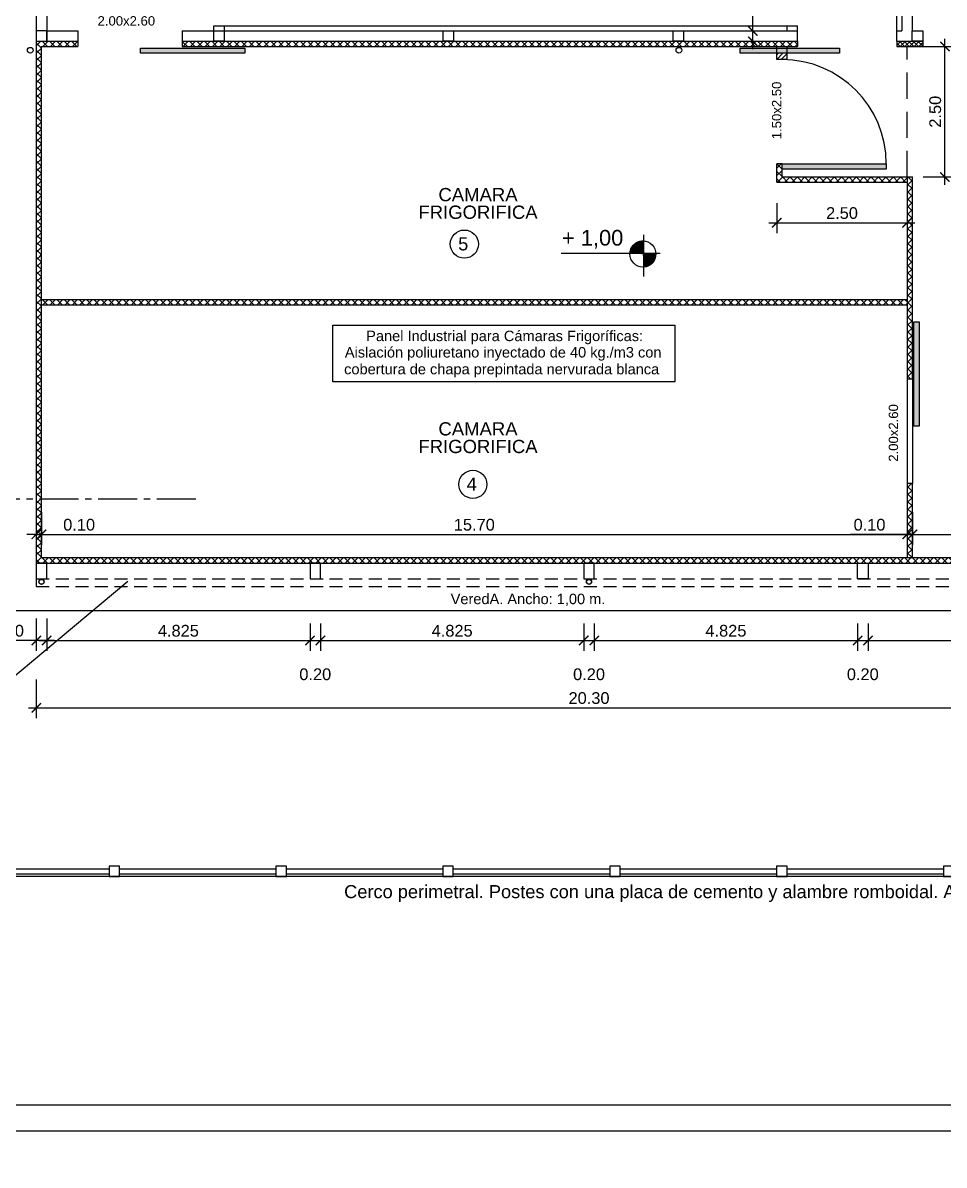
# Model space of a CAD drawing. Extents: x -106 to 115, y -156 to 65.
# Drawn here: x -13.16 to 4.51, y -106.64 to -84.75 of the extents above; entities that cross this region are included whole.
import ezdxf
from ezdxf.enums import TextEntityAlignment as Align

# ---------------------------------------------------------------- set-up
doc = ezdxf.new("R2010")
doc.units = 0
doc.header["$LTSCALE"] = 100
doc.header["$MEASUREMENT"] = 0
doc.linetypes.add('CENTRO2', pattern=[1.125, 0.75, -0.125, 0.125, -0.125])
doc.linetypes.add('HIDDEN', pattern=[0.375, 0.25, -0.125])
doc.layers.get('0').update_dxf_attribs({"color": 9, "linetype": 'CONTINUOUS'})
doc.layers.get('DEFPOINTS').update_dxf_attribs({"color": 9, "linetype": 'CONTINUOUS'})
for name, color, linetype in [('AISLACIÓN', 9, 'CONTINUOUS'), ('APEOS', 9, 'HIDDEN'), ('COTAS', 9, 'CONTINUOUS'), ('DESAGüES', 9, 'CONTINUOUS'), ('MUROS', 9, 'CONTINUOUS'), ('PANELES', 9, 'CONTINUOUS'), ('RECUADRO', 9, 'CONTINUOUS'), ('texto', 9, 'CONTINUOUS'), ('UNTITLED-1', 9, 'CONTINUOUS')]:
    doc.layers.add(name, color=color, linetype=linetype)
doc.styles.get("Standard").update_dxf_attribs({"font": 'arial.ttf'})
doc.styles.add('STYLE1', font='arial.ttf', dxfattribs={"width": 0.9})
doc.dimstyles.new('ACOTA100', dxfattribs={"dimtxt": 0.225, "dimasz": 0.18, "dimexe": 0.2, "dimexo": 0.4, "dimgap": 0.07, "dimtad": 1, "dimzin": 0, "dimdsep": 46, "dimtxsty": 'STYLE1', "dimblk1": 'ARCHTICK', "dimblk2": 'ARCHTICK', "dimsah": 1, "dimcen": 0.05, "dimdle": 0.15, "dimclrd": 7, "dimclre": 7, "dimclrt": 7, "dimadec": 0, "dimazin": 0, "dimtfac": 1, "dimtmove": 2, "dimatfit": 3, "dimldrblk": 'ARCHTICK', "dimfxl": 1, "dimtvp": 1, "dimtolj": 1, "dimtzin": 0, "dimarcsym": 0})
doc.dimstyles.get("Standard").update_dxf_attribs({"dimtxt": 0.23, "dimasz": 0.18, "dimexe": 0.12, "dimexo": 0.2, "dimgap": 0.05, "dimtad": 0, "dimzin": 0, "dimdsep": 46, "dimtxsty": 'Standard', "dimblk": 'ARCHTICK', "dimcen": 0.09, "dimdle": 0.15, "dimadec": 0, "dimazin": 0, "dimtfac": 1, "dimtofl": 0, "dimtmove": 2, "dimatfit": 3, "dimfxl": 1, "dimtolj": 1, "dimtzin": 0, "dimarcsym": 0})
pattern_1 = [(45, (0, -41.31745), (-0.07071068, 0.07071068), []), (135, (0, -41.31745), (-0.07071068, -0.07071068), [])]

# ---------------------------------------------------------------- blocks, each defined once
blk = doc.blocks.new('_ARCHTICK')
at = {"color": 0, "linetype": 'ByBlock', "const_width": 0.15}
blk.add_lwpolyline([(-0.5, -0.5), (0.5, 0.5)], dxfattribs=at)
blk = doc.blocks.new('*D5')
at = {"layer": 'COTAS', "color": 7, "linetype": 'Continuous', "lineweight": -2, "transparency": 16777216}
for p, q in [((-14.319, -85.1), (-14.319, -84.92)), ((-13.898, -85.1), (-14.519, -85.1)), ((-14.319, -85.1), (-14.319, -85.2)), ((-13.898, -85.2), (-14.519, -85.2)), ((-14.319, -85.2), (-14.319, -86.284))]:
    blk.add_line(p, q, dxfattribs=at)
at = {"layer": 'DEFPOINTS', "color": 0, "linetype": 'Continuous', "transparency": 16777216}
for p in [(-12.898, -85.1), (-14.319, -85.2), (-12.898, -85.2)]:
    blk.add_point(p, dxfattribs=at)
at = {"layer": 'COTAS', "color": 7, "linetype": 'Continuous', "lineweight": -2, "transparency": 16777216, "xscale": 0.18, "yscale": 0.18, "zscale": 0.18}
for p, rotation in [((-14.319, -85.1), 270), ((-14.319, -85.2), 90)]:
    blk.add_blockref('_ARCHTICK', p, dxfattribs=dict(at, rotation=rotation))
at = {"layer": 'COTAS', "color": 7, "linetype": 'Continuous', "transparency": 16777216, "insert": (-14.504, -85.922), "char_height": 0.225, "attachment_point": 5, "rotation": 90}
blk.add_mtext('\\A1;0.10', dxfattribs=at)
blk = doc.blocks.new('*D6')
at = {"layer": 'COTAS', "color": 7, "linetype": 'Continuous', "lineweight": -2, "transparency": 16777216}
for p, q in [((-14.319, -85.05), (-14.319, -90.2)), ((-13.898, -85.2), (-14.519, -85.2)), ((-13.898, -90.05), (-14.519, -90.05))]:
    blk.add_line(p, q, dxfattribs=at)
at = {"layer": 'DEFPOINTS', "color": 0, "linetype": 'Continuous', "transparency": 16777216}
for p in [(-12.898, -85.2), (-14.319, -90.05), (-12.898, -90.05)]:
    blk.add_point(p, dxfattribs=at)
at = {"layer": 'COTAS', "color": 7, "linetype": 'Continuous', "lineweight": -2, "transparency": 16777216, "xscale": 0.18, "yscale": 0.18, "zscale": 0.18}
for p, rotation in [((-14.319, -85.2), 90), ((-14.319, -90.05), 270)]:
    blk.add_blockref('_ARCHTICK', p, dxfattribs=dict(at, rotation=rotation))
at = {"layer": 'COTAS', "color": 7, "linetype": 'Continuous', "transparency": 16777216, "insert": (-14.504, -87.625), "char_height": 0.225, "attachment_point": 5, "rotation": 90}
blk.add_mtext('\\A1;5.00', dxfattribs=at)
blk = doc.blocks.new('*D7')
at = {"layer": 'COTAS', "color": 7, "linetype": 'Continuous', "lineweight": -2, "transparency": 16777216}
for p, q in [((-14.319, -90.05), (-14.319, -89.87)), ((-13.898, -90.05), (-14.519, -90.05)), ((-13.898, -90.15), (-14.519, -90.15)), ((-14.319, -90.05), (-14.319, -90.15)), ((-14.319, -90.15), (-14.319, -90.33))]:
    blk.add_line(p, q, dxfattribs=at)
at = {"layer": 'DEFPOINTS', "color": 0, "linetype": 'Continuous', "transparency": 16777216}
for p in [(-14.319, -90.15), (-12.898, -90.05), (-12.898, -90.15)]:
    blk.add_point(p, dxfattribs=at)
at = {"layer": 'COTAS', "color": 7, "linetype": 'Continuous', "lineweight": -2, "transparency": 16777216, "xscale": 0.18, "yscale": 0.18, "zscale": 0.18}
for p, rotation in [((-14.319, -90.05), 270), ((-14.319, -90.15), 90)]:
    blk.add_blockref('_ARCHTICK', p, dxfattribs=dict(at, rotation=rotation))
at = {"layer": 'COTAS', "color": 7, "linetype": 'Continuous', "transparency": 16777216, "insert": (-14.739, -90.1), "char_height": 0.225, "attachment_point": 5, "rotation": 90}
blk.add_mtext('\\A1;0.10', dxfattribs=at)
blk = doc.blocks.new('*D8')
at = {"layer": 'COTAS', "color": 7, "linetype": 'Continuous', "lineweight": -2, "transparency": 16777216}
for p, q in [((-13.898, -90.15), (-14.519, -90.15)), ((-14.319, -90), (-14.319, -95.15)), ((-13.898, -95), (-14.519, -95))]:
    blk.add_line(p, q, dxfattribs=at)
at = {"layer": 'DEFPOINTS', "color": 0, "linetype": 'Continuous', "transparency": 16777216}
for p in [(-12.898, -90.15), (-14.319, -95), (-12.898, -95)]:
    blk.add_point(p, dxfattribs=at)
at = {"layer": 'COTAS', "color": 7, "linetype": 'Continuous', "lineweight": -2, "transparency": 16777216, "xscale": 0.18, "yscale": 0.18, "zscale": 0.18}
for p, rotation in [((-14.319, -90.15), 90), ((-14.319, -95), 270)]:
    blk.add_blockref('_ARCHTICK', p, dxfattribs=dict(at, rotation=rotation))
at = {"layer": 'COTAS', "color": 7, "linetype": 'Continuous', "transparency": 16777216, "insert": (-14.504, -92.575), "char_height": 0.225, "attachment_point": 5, "rotation": 90}
blk.add_mtext('\\A1;5.00', dxfattribs=at)
blk = doc.blocks.new('*D9')
at = {"layer": 'COTAS', "color": 7, "linetype": 'Continuous', "lineweight": -2, "transparency": 16777216}
for p, q in [((-14.319, -95), (-14.319, -93.916)), ((-13.898, -95), (-14.519, -95)), ((-14.319, -95.1), (-14.319, -95)), ((-13.898, -95.1), (-14.519, -95.1)), ((-14.319, -95.1), (-14.319, -95.28))]:
    blk.add_line(p, q, dxfattribs=at)
at = {"layer": 'DEFPOINTS', "color": 0, "linetype": 'Continuous', "transparency": 16777216}
for p in [(-14.319, -95), (-12.898, -95), (-12.898, -95.1)]:
    blk.add_point(p, dxfattribs=at)
at = {"layer": 'COTAS', "color": 7, "linetype": 'Continuous', "lineweight": -2, "transparency": 16777216, "xscale": 0.18, "yscale": 0.18, "zscale": 0.18}
for p, rotation in [((-14.319, -95), 270), ((-14.319, -95.1), 90)]:
    blk.add_blockref('_ARCHTICK', p, dxfattribs=dict(at, rotation=rotation))
at = {"layer": 'COTAS', "color": 7, "linetype": 'Continuous', "transparency": 16777216, "insert": (-14.504, -94.278), "char_height": 0.225, "attachment_point": 5, "rotation": 90}
blk.add_mtext('\\A1;0.10', dxfattribs=at)
blk = doc.blocks.new('*D10')
at = {"layer": 'COTAS', "color": 7, "linetype": 'Continuous', "lineweight": -2, "transparency": 16777216}
for p, q in [((-14.319, -94.95), (-14.319, -95.65)), ((-13.898, -95.1), (-14.519, -95.1)), ((-13.898, -95.5), (-14.519, -95.5))]:
    blk.add_line(p, q, dxfattribs=at)
at = {"layer": 'DEFPOINTS', "color": 0, "linetype": 'Continuous', "transparency": 16777216}
for p in [(-12.898, -95.1), (-14.319, -95.5), (-12.898, -95.5)]:
    blk.add_point(p, dxfattribs=at)
at = {"layer": 'COTAS', "color": 7, "linetype": 'Continuous', "lineweight": -2, "transparency": 16777216, "xscale": 0.18, "yscale": 0.18, "zscale": 0.18}
for p, rotation in [((-14.319, -95.1), 90), ((-14.319, -95.5), 270)]:
    blk.add_blockref('_ARCHTICK', p, dxfattribs=dict(at, rotation=rotation))
at = {"layer": 'COTAS', "color": 7, "linetype": 'Continuous', "transparency": 16777216, "insert": (-14.649, -95.3), "char_height": 0.225, "attachment_point": 5, "rotation": 90}
blk.add_mtext('\\A1;0.40', dxfattribs=at)
blk = doc.blocks.new('*D11')
at = {"layer": 'COTAS', "color": 7, "linetype": 'Continuous', "lineweight": -2, "transparency": 16777216}
for p, q in [((-12.898, -94.127), (-12.898, -94.75)), ((-12.798, -94.127), (-12.798, -94.75)), ((-12.898, -94.55), (-13.078, -94.55)), ((-12.898, -94.55), (-12.798, -94.55)), ((-12.798, -94.55), (-11.715, -94.55))]:
    blk.add_line(p, q, dxfattribs=at)
at = {"layer": 'DEFPOINTS', "color": 0, "linetype": 'Continuous', "transparency": 16777216}
for p in [(-12.898, -93.727), (-12.798, -93.727), (-12.798, -94.55)]:
    blk.add_point(p, dxfattribs=at)
at = {"layer": 'COTAS', "color": 7, "linetype": 'Continuous', "lineweight": -2, "transparency": 16777216, "xscale": 0.18, "yscale": 0.18, "zscale": 0.18}
blk.add_blockref('_ARCHTICK', (-12.898, -94.55), dxfattribs=at)
at = {"layer": 'COTAS', "color": 7, "linetype": 'Continuous', "lineweight": -2, "transparency": 16777216, "xscale": 0.18, "yscale": 0.18, "zscale": 0.18, "rotation": 180}
blk.add_blockref('_ARCHTICK', (-12.798, -94.55), dxfattribs=at)
at = {"layer": 'COTAS', "color": 7, "linetype": 'Continuous', "transparency": 16777216, "insert": (-12.076, -94.366), "char_height": 0.225, "attachment_point": 5}
blk.add_mtext('\\A1;0.10', dxfattribs=at)
blk = doc.blocks.new('*D12')
at = {"layer": 'COTAS', "color": 7, "linetype": 'Continuous', "lineweight": -2, "transparency": 16777216}
for p, q in [((-12.898, -96.16), (-12.898, -96.783)), ((-12.698, -96.16), (-12.698, -96.783)), ((-12.898, -96.583), (-13.802, -96.583)), ((-12.548, -96.583), (-12.898, -96.583))]:
    blk.add_line(p, q, dxfattribs=at)
at = {"layer": 'DEFPOINTS', "color": 0, "linetype": 'Continuous', "transparency": 16777216}
for p in [(-12.898, -95.76), (-12.698, -95.76), (-12.898, -96.583)]:
    blk.add_point(p, dxfattribs=at)
at = {"layer": 'COTAS', "color": 7, "linetype": 'Continuous', "lineweight": -2, "transparency": 16777216, "xscale": 0.18, "yscale": 0.18, "zscale": 0.18, "rotation": 180}
blk.add_blockref('_ARCHTICK', (-12.898, -96.583), dxfattribs=at)
at = {"layer": 'COTAS', "color": 7, "linetype": 'Continuous', "lineweight": -2, "transparency": 16777216, "xscale": 0.18, "yscale": 0.18, "zscale": 0.18}
blk.add_blockref('_ARCHTICK', (-12.698, -96.583), dxfattribs=at)
at = {"layer": 'COTAS', "color": 7, "linetype": 'Continuous', "transparency": 16777216, "insert": (-13.44, -96.398), "char_height": 0.225, "attachment_point": 5}
blk.add_mtext('\\A1;0.20', dxfattribs=at)
blk = doc.blocks.new('*D13')
at = {"layer": 'COTAS', "color": 7, "linetype": 'Continuous', "lineweight": -2, "transparency": 16777216}
for p, q in [((-12.798, -94.127), (-12.798, -94.75)), ((3.803, -94.127), (3.803, -94.75)), ((-12.948, -94.55), (3.953, -94.55))]:
    blk.add_line(p, q, dxfattribs=at)
at = {"layer": 'DEFPOINTS', "color": 0, "linetype": 'Continuous', "transparency": 16777216}
for p in [(-12.798, -93.727), (3.803, -93.727), (3.803, -94.55)]:
    blk.add_point(p, dxfattribs=at)
at = {"layer": 'COTAS', "color": 7, "linetype": 'Continuous', "lineweight": -2, "transparency": 16777216, "xscale": 0.18, "yscale": 0.18, "zscale": 0.18, "rotation": 180}
blk.add_blockref('_ARCHTICK', (-12.798, -94.55), dxfattribs=at)
at = {"layer": 'COTAS', "color": 7, "linetype": 'Continuous', "lineweight": -2, "transparency": 16777216, "xscale": 0.18, "yscale": 0.18, "zscale": 0.18}
blk.add_blockref('_ARCHTICK', (3.803, -94.55), dxfattribs=at)
at = {"layer": 'COTAS', "color": 7, "linetype": 'Continuous', "transparency": 16777216, "insert": (-4.498, -94.366), "char_height": 0.225, "attachment_point": 5}
blk.add_mtext('\\A1;15.70', dxfattribs=at)
blk = doc.blocks.new('*D14')
at = {"layer": 'COTAS', "color": 7, "linetype": 'Continuous', "lineweight": -2, "transparency": 16777216}
for p, q in [((3.803, -94.127), (3.803, -94.75)), ((3.903, -94.127), (3.903, -94.75)), ((3.803, -94.55), (2.719, -94.55)), ((3.903, -94.55), (3.803, -94.55)), ((3.903, -94.55), (4.083, -94.55))]:
    blk.add_line(p, q, dxfattribs=at)
at = {"layer": 'DEFPOINTS', "color": 0, "linetype": 'Continuous', "transparency": 16777216}
for p in [(3.803, -93.727), (3.903, -93.727), (3.803, -94.55)]:
    blk.add_point(p, dxfattribs=at)
at = {"layer": 'COTAS', "color": 7, "linetype": 'Continuous', "lineweight": -2, "transparency": 16777216, "xscale": 0.18, "yscale": 0.18, "zscale": 0.18}
blk.add_blockref('_ARCHTICK', (3.803, -94.55), dxfattribs=at)
at = {"layer": 'COTAS', "color": 7, "linetype": 'Continuous', "lineweight": -2, "transparency": 16777216, "xscale": 0.18, "yscale": 0.18, "zscale": 0.18, "rotation": 180}
blk.add_blockref('_ARCHTICK', (3.903, -94.55), dxfattribs=at)
at = {"layer": 'COTAS', "color": 7, "linetype": 'Continuous', "transparency": 16777216, "insert": (3.081, -94.366), "char_height": 0.225, "attachment_point": 5}
blk.add_mtext('\\A1;0.10', dxfattribs=at)
blk = doc.blocks.new('*D15')
at = {"layer": 'COTAS', "color": 7, "linetype": 'Continuous', "lineweight": -2, "transparency": 16777216}
for p, q in [((3.903, -94.127), (3.903, -94.75)), ((8.203, -94.127), (8.203, -94.75)), ((3.753, -94.55), (8.353, -94.55))]:
    blk.add_line(p, q, dxfattribs=at)
at = {"layer": 'DEFPOINTS', "color": 0, "linetype": 'Continuous', "transparency": 16777216}
for p in [(3.903, -93.727), (8.203, -93.727), (8.203, -94.55)]:
    blk.add_point(p, dxfattribs=at)
at = {"layer": 'COTAS', "color": 7, "linetype": 'Continuous', "lineweight": -2, "transparency": 16777216, "xscale": 0.18, "yscale": 0.18, "zscale": 0.18, "rotation": 180}
blk.add_blockref('_ARCHTICK', (3.903, -94.55), dxfattribs=at)
at = {"layer": 'COTAS', "color": 7, "linetype": 'Continuous', "lineweight": -2, "transparency": 16777216, "xscale": 0.18, "yscale": 0.18, "zscale": 0.18}
blk.add_blockref('_ARCHTICK', (8.203, -94.55), dxfattribs=at)
at = {"layer": 'COTAS', "color": 7, "linetype": 'Continuous', "transparency": 16777216, "insert": (6.053, -94.365), "char_height": 0.225, "attachment_point": 5}
blk.add_mtext('\\A1;4.30', dxfattribs=at)
blk = doc.blocks.new('*D17')
at = {"layer": 'COTAS', "color": 7, "linetype": 'Continuous', "lineweight": -2, "transparency": 16777216}
for p, q in [((-12.698, -96.26), (-12.698, -96.783)), ((-7.648, -96.26), (-7.648, -96.783)), ((-12.848, -96.583), (-7.498, -96.583))]:
    blk.add_line(p, q, dxfattribs=at)
at = {"layer": 'DEFPOINTS', "color": 0, "linetype": 'Continuous', "transparency": 16777216}
for p in [(-12.698, -95.86), (-7.648, -95.86), (-7.648, -96.583)]:
    blk.add_point(p, dxfattribs=at)
at = {"layer": 'COTAS', "color": 7, "linetype": 'Continuous', "lineweight": -2, "transparency": 16777216, "xscale": 0.18, "yscale": 0.18, "zscale": 0.18, "rotation": 180}
blk.add_blockref('_ARCHTICK', (-12.698, -96.583), dxfattribs=at)
at = {"layer": 'COTAS', "color": 7, "linetype": 'Continuous', "lineweight": -2, "transparency": 16777216, "xscale": 0.18, "yscale": 0.18, "zscale": 0.18}
blk.add_blockref('_ARCHTICK', (-7.648, -96.583), dxfattribs=at)
at = {"layer": 'COTAS', "color": 7, "linetype": 'Continuous', "transparency": 16777216, "insert": (-10.173, -96.398), "char_height": 0.225, "attachment_point": 5}
blk.add_mtext('\\A1;4.825', dxfattribs=at)
blk = doc.blocks.new('*D18')
at = {"layer": 'COTAS', "color": 7, "linetype": 'Continuous', "lineweight": -2, "transparency": 16777216}
for p, q in [((-7.648, -96.26), (-7.648, -96.783)), ((-7.448, -96.26), (-7.448, -96.783)), ((-7.798, -96.583), (-7.298, -96.583))]:
    blk.add_line(p, q, dxfattribs=at)
at = {"layer": 'DEFPOINTS', "color": 0, "linetype": 'Continuous', "transparency": 16777216}
for p in [(-7.648, -95.86), (-7.448, -95.86), (-7.448, -96.583)]:
    blk.add_point(p, dxfattribs=at)
at = {"layer": 'COTAS', "color": 7, "linetype": 'Continuous', "lineweight": -2, "transparency": 16777216, "xscale": 0.18, "yscale": 0.18, "zscale": 0.18, "rotation": 180}
blk.add_blockref('_ARCHTICK', (-7.648, -96.583), dxfattribs=at)
at = {"layer": 'COTAS', "color": 7, "linetype": 'Continuous', "lineweight": -2, "transparency": 16777216, "xscale": 0.18, "yscale": 0.18, "zscale": 0.18}
blk.add_blockref('_ARCHTICK', (-7.448, -96.583), dxfattribs=at)
at = {"layer": 'COTAS', "color": 7, "linetype": 'Continuous', "transparency": 16777216, "insert": (-7.548, -97.232), "char_height": 0.225, "attachment_point": 5}
blk.add_mtext('\\A1;0.20', dxfattribs=at)
blk = doc.blocks.new('*D20')
at = {"layer": 'COTAS', "color": 7, "linetype": 'Continuous', "lineweight": -2, "transparency": 16777216}
for p, q in [((-2.398, -96.26), (-2.398, -96.783)), ((-2.198, -96.26), (-2.198, -96.783)), ((-2.548, -96.583), (-2.048, -96.583))]:
    blk.add_line(p, q, dxfattribs=at)
at = {"layer": 'DEFPOINTS', "color": 0, "linetype": 'Continuous', "transparency": 16777216}
for p in [(-2.398, -95.86), (-2.198, -95.86), (-2.198, -96.583)]:
    blk.add_point(p, dxfattribs=at)
at = {"layer": 'COTAS', "color": 7, "linetype": 'Continuous', "lineweight": -2, "transparency": 16777216, "xscale": 0.18, "yscale": 0.18, "zscale": 0.18, "rotation": 180}
blk.add_blockref('_ARCHTICK', (-2.398, -96.583), dxfattribs=at)
at = {"layer": 'COTAS', "color": 7, "linetype": 'Continuous', "lineweight": -2, "transparency": 16777216, "xscale": 0.18, "yscale": 0.18, "zscale": 0.18}
blk.add_blockref('_ARCHTICK', (-2.198, -96.583), dxfattribs=at)
at = {"layer": 'COTAS', "color": 7, "linetype": 'Continuous', "transparency": 16777216, "insert": (-2.298, -97.232), "char_height": 0.225, "attachment_point": 5}
blk.add_mtext('\\A1;0.20', dxfattribs=at)
blk = doc.blocks.new('*D19')
at = {"layer": 'COTAS', "color": 7, "linetype": 'Continuous', "lineweight": -2, "transparency": 16777216}
for p, q in [((-7.448, -96.26), (-7.448, -96.783)), ((-2.398, -96.26), (-2.398, -96.783)), ((-7.598, -96.583), (-2.248, -96.583))]:
    blk.add_line(p, q, dxfattribs=at)
at = {"layer": 'DEFPOINTS', "color": 0, "linetype": 'Continuous', "transparency": 16777216}
for p in [(-7.448, -95.86), (-2.398, -95.86), (-2.398, -96.583)]:
    blk.add_point(p, dxfattribs=at)
at = {"layer": 'COTAS', "color": 7, "linetype": 'Continuous', "lineweight": -2, "transparency": 16777216, "xscale": 0.18, "yscale": 0.18, "zscale": 0.18, "rotation": 180}
blk.add_blockref('_ARCHTICK', (-7.448, -96.583), dxfattribs=at)
at = {"layer": 'COTAS', "color": 7, "linetype": 'Continuous', "lineweight": -2, "transparency": 16777216, "xscale": 0.18, "yscale": 0.18, "zscale": 0.18}
blk.add_blockref('_ARCHTICK', (-2.398, -96.583), dxfattribs=at)
at = {"layer": 'COTAS', "color": 7, "linetype": 'Continuous', "transparency": 16777216, "insert": (-4.923, -96.398), "char_height": 0.225, "attachment_point": 5}
blk.add_mtext('\\A1;4.825', dxfattribs=at)
blk = doc.blocks.new('*D22')
at = {"layer": 'COTAS', "color": 7, "linetype": 'Continuous', "lineweight": -2, "transparency": 16777216}
for p, q in [((2.852, -96.26), (2.852, -96.783)), ((3.052, -96.26), (3.052, -96.783)), ((2.702, -96.583), (3.202, -96.583))]:
    blk.add_line(p, q, dxfattribs=at)
at = {"layer": 'DEFPOINTS', "color": 0, "linetype": 'Continuous', "transparency": 16777216}
for p in [(2.852, -95.86), (3.052, -95.86), (3.052, -96.583)]:
    blk.add_point(p, dxfattribs=at)
at = {"layer": 'COTAS', "color": 7, "linetype": 'Continuous', "lineweight": -2, "transparency": 16777216, "xscale": 0.18, "yscale": 0.18, "zscale": 0.18, "rotation": 180}
blk.add_blockref('_ARCHTICK', (2.852, -96.583), dxfattribs=at)
at = {"layer": 'COTAS', "color": 7, "linetype": 'Continuous', "lineweight": -2, "transparency": 16777216, "xscale": 0.18, "yscale": 0.18, "zscale": 0.18}
blk.add_blockref('_ARCHTICK', (3.052, -96.583), dxfattribs=at)
at = {"layer": 'COTAS', "color": 7, "linetype": 'Continuous', "transparency": 16777216, "insert": (2.952, -97.232), "char_height": 0.225, "attachment_point": 5}
blk.add_mtext('\\A1;0.20', dxfattribs=at)
blk = doc.blocks.new('*D21')
at = {"layer": 'COTAS', "color": 7, "linetype": 'Continuous', "lineweight": -2, "transparency": 16777216}
for p, q in [((-2.198, -96.26), (-2.198, -96.783)), ((2.852, -96.26), (2.852, -96.783)), ((-2.348, -96.583), (3.002, -96.583))]:
    blk.add_line(p, q, dxfattribs=at)
at = {"layer": 'DEFPOINTS', "color": 0, "linetype": 'Continuous', "transparency": 16777216}
for p in [(-2.198, -95.86), (2.852, -95.86), (2.852, -96.583)]:
    blk.add_point(p, dxfattribs=at)
at = {"layer": 'COTAS', "color": 7, "linetype": 'Continuous', "lineweight": -2, "transparency": 16777216, "xscale": 0.18, "yscale": 0.18, "zscale": 0.18, "rotation": 180}
blk.add_blockref('_ARCHTICK', (-2.198, -96.583), dxfattribs=at)
at = {"layer": 'COTAS', "color": 7, "linetype": 'Continuous', "lineweight": -2, "transparency": 16777216, "xscale": 0.18, "yscale": 0.18, "zscale": 0.18}
blk.add_blockref('_ARCHTICK', (2.852, -96.583), dxfattribs=at)
at = {"layer": 'COTAS', "color": 7, "linetype": 'Continuous', "transparency": 16777216, "insert": (0.327, -96.398), "char_height": 0.225, "attachment_point": 5}
blk.add_mtext('\\A1;4.825', dxfattribs=at)
blk = doc.blocks.new('*D23')
at = {"layer": 'COTAS', "color": 7, "linetype": 'Continuous', "lineweight": -2, "transparency": 16777216}
for p, q in [((3.052, -96.26), (3.052, -96.783)), ((8.102, -96.26), (8.102, -96.783)), ((2.902, -96.583), (8.252, -96.583))]:
    blk.add_line(p, q, dxfattribs=at)
at = {"layer": 'DEFPOINTS', "color": 0, "linetype": 'Continuous', "transparency": 16777216}
for p in [(3.052, -95.86), (8.102, -95.86), (8.102, -96.583)]:
    blk.add_point(p, dxfattribs=at)
at = {"layer": 'COTAS', "color": 7, "linetype": 'Continuous', "lineweight": -2, "transparency": 16777216, "xscale": 0.18, "yscale": 0.18, "zscale": 0.18, "rotation": 180}
blk.add_blockref('_ARCHTICK', (3.052, -96.583), dxfattribs=at)
at = {"layer": 'COTAS', "color": 7, "linetype": 'Continuous', "lineweight": -2, "transparency": 16777216, "xscale": 0.18, "yscale": 0.18, "zscale": 0.18}
blk.add_blockref('_ARCHTICK', (8.102, -96.583), dxfattribs=at)
at = {"layer": 'COTAS', "color": 7, "linetype": 'Continuous', "transparency": 16777216, "insert": (5.577, -96.398), "char_height": 0.225, "attachment_point": 5}
blk.add_mtext('\\A1;4.825', dxfattribs=at)
blk = doc.blocks.new('*D24')
at = {"layer": 'COTAS', "color": 7, "linetype": 'Continuous', "lineweight": -2, "transparency": 16777216}
for p, q in [((4.527, -87.85), (4.527, -85.05)), ((4.111, -85.2), (4.727, -85.2)), ((4.111, -87.7), (4.727, -87.7))]:
    blk.add_line(p, q, dxfattribs=at)
at = {"layer": 'DEFPOINTS', "color": 0, "linetype": 'Continuous', "transparency": 16777216}
for p in [(3.711, -85.2), (4.527, -85.2), (3.711, -87.7)]:
    blk.add_point(p, dxfattribs=at)
at = {"layer": 'COTAS', "color": 7, "linetype": 'Continuous', "lineweight": -2, "transparency": 16777216, "xscale": 0.18, "yscale": 0.18, "zscale": 0.18}
for p, rotation in [((4.527, -85.2), 90), ((4.527, -87.7), 270)]:
    blk.add_blockref('_ARCHTICK', p, dxfattribs=dict(at, rotation=rotation))
at = {"layer": 'COTAS', "color": 7, "linetype": 'Continuous', "transparency": 16777216, "insert": (4.342, -86.45), "char_height": 0.225, "attachment_point": 5, "rotation": 90}
blk.add_mtext('\\A1;2.50', dxfattribs=at)
blk = doc.blocks.new('*D25')
at = {"layer": 'COTAS', "color": 7, "linetype": 'Continuous', "lineweight": -2, "transparency": 16777216}
for p, q in [((1.303, -88.2), (1.303, -88.778)), ((3.803, -88.2), (3.803, -88.778)), ((1.153, -88.578), (3.953, -88.578))]:
    blk.add_line(p, q, dxfattribs=at)
at = {"layer": 'DEFPOINTS', "color": 0, "linetype": 'Continuous', "transparency": 16777216}
for p in [(1.303, -87.8), (3.803, -87.8), (3.803, -88.578)]:
    blk.add_point(p, dxfattribs=at)
at = {"layer": 'COTAS', "color": 7, "linetype": 'Continuous', "lineweight": -2, "transparency": 16777216, "xscale": 0.18, "yscale": 0.18, "zscale": 0.18, "rotation": 180}
blk.add_blockref('_ARCHTICK', (1.303, -88.578), dxfattribs=at)
at = {"layer": 'COTAS', "color": 7, "linetype": 'Continuous', "lineweight": -2, "transparency": 16777216, "xscale": 0.18, "yscale": 0.18, "zscale": 0.18}
blk.add_blockref('_ARCHTICK', (3.803, -88.578), dxfattribs=at)
at = {"layer": 'COTAS', "color": 7, "linetype": 'Continuous', "transparency": 16777216, "insert": (2.553, -88.393), "char_height": 0.225, "attachment_point": 5}
blk.add_mtext('\\A1;2.50', dxfattribs=at)
blk = doc.blocks.new('*D28')
at = {"layer": 'COTAS', "color": 7, "linetype": 'Continuous', "lineweight": -2, "transparency": 16777216}
for p, q in [((-12.898, -97.331), (-12.898, -98.073)), ((8.303, -97.331), (8.303, -98.073)), ((-13.048, -97.873), (8.453, -97.873))]:
    blk.add_line(p, q, dxfattribs=at)
at = {"layer": 'DEFPOINTS', "color": 0, "linetype": 'Continuous', "transparency": 16777216}
for p in [(-12.898, -96.931), (8.303, -96.931), (8.303, -97.873)]:
    blk.add_point(p, dxfattribs=at)
at = {"layer": 'COTAS', "color": 7, "linetype": 'Continuous', "lineweight": -2, "transparency": 16777216, "xscale": 0.18, "yscale": 0.18, "zscale": 0.18, "rotation": 180}
blk.add_blockref('_ARCHTICK', (-12.898, -97.873), dxfattribs=at)
at = {"layer": 'COTAS', "color": 7, "linetype": 'Continuous', "lineweight": -2, "transparency": 16777216, "xscale": 0.18, "yscale": 0.18, "zscale": 0.18}
blk.add_blockref('_ARCHTICK', (8.303, -97.873), dxfattribs=at)
at = {"layer": 'COTAS', "color": 7, "linetype": 'Continuous', "transparency": 16777216, "insert": (-2.298, -97.688), "char_height": 0.225, "attachment_point": 5}
blk.add_mtext('\\A1;20.30', dxfattribs=at)
blk = doc.blocks.new('*D139')
at = {"layer": 'COTAS', "color": 0, "linetype": 'Continuous', "lineweight": -2, "transparency": 16777216}
for p, q in [((0.46, -80.1), (0.963, -80.1)), ((0.843, -79.95), (0.843, -82.147)), ((0.843, -85.05), (0.843, -82.853)), ((0.46, -84.9), (0.963, -84.9))]:
    blk.add_line(p, q, dxfattribs=at)
at = {"layer": 'DEFPOINTS', "color": 0, "linetype": 'Continuous', "transparency": 16777216}
for p in [(0.26, -80.1), (0.843, -80.1), (0.26, -84.9)]:
    blk.add_point(p, dxfattribs=at)
at = {"layer": 'COTAS', "color": 0, "linetype": 'Continuous', "lineweight": -2, "transparency": 16777216, "xscale": 0.18, "yscale": 0.18, "zscale": 0.18}
for p, rotation in [((0.843, -80.1), 90), ((0.843, -84.9), 270)]:
    blk.add_blockref('_ARCHTICK', p, dxfattribs=dict(at, rotation=rotation))
at = {"layer": 'COTAS', "color": 0, "linetype": 'Continuous', "transparency": 16777216, "insert": (0.843, -82.5), "char_height": 0.23, "attachment_point": 5, "rotation": 90}
blk.add_mtext('\\A1;4.80', dxfattribs=at)

msp = doc.modelspace()

# ---------------------------------------------------------------- hatches: boundary and pattern name
at = {"linetype": 'Continuous'}
h = msp.add_hatch(dxfattribs=at)
h.set_pattern_fill('ANSI31', color=256, scale=0.01, style=0)
h.set_pattern_definition([(45, (-8.7884109, -58.850383), (-0.000883883476, 0.000883883476), [])])
h.paths.add_polyline_path([(-1.255, -89.166), (-1.255, -88.926, 0.414214), (-1.515, -89.166)])
h.paths.add_polyline_path([(-1.255, -89.426, 0.402543), (-1.015, -89.176, 0.010003), (-1.016, -89.166), (-1.255, -89.166)])
at = {"layer": 'AISLACIÓN', "linetype": 'Continuous'}
h = msp.add_hatch(dxfattribs=at)
h.set_pattern_fill('ANSI37', color=256, scale=0.8, style=0)
h.set_pattern_definition(pattern_1)
h.paths.add_polyline_path([(-12.798, -85.2), (-12.098, -85.2), (-12.098, -85.1), (-12.698, -85.1), (-12.898, -85.1), (-12.898, -85.35), (-12.898, -89.221), (-12.798, -89.221)])
h = msp.add_hatch(dxfattribs=at)
h.set_pattern_fill('ANSI37', color=256, scale=0.8, style=0)
h.set_pattern_definition(pattern_1)
h.paths.add_polyline_path([(8.303, -85.1), (6.103, -85.1), (6.103, -85.2), (8.203, -85.2), (8.203, -95), (-12.798, -95), (-12.898, -95), (-12.898, -95.1), (8.303, -95.1)])
h = msp.add_hatch(dxfattribs=at)
h.set_pattern_fill('ANSI37', color=256, scale=0.8, style=0)
h.set_pattern_definition(pattern_1)
h.paths.add_polyline_path([(-4.46, -85.1), (-10.098, -85.1), (-10.098, -85.2), (-4.46, -85.2)])
h.paths.add_polyline_path([(0.974, -85.1), (-4.46, -85.1), (-4.46, -85.2), (1.068, -85.2, -0.001047)])
h.paths.add_polyline_path([(1.701, -85.1), (0.974, -85.1, 0.001047), (1.068, -85.2), (1.701, -85.2)])
h = msp.add_hatch(dxfattribs=at)
h.set_pattern_fill('ANSI37', color=256, scale=0.5, style=0)
h.set_pattern_definition([(45, (0, -41.31745), (-0.04419417, 0.04419417), []), (135, (0, -41.31745), (-0.04419417, -0.04419417), [])])
h.paths.add_polyline_path([(4.103, -85.2), (4.103, -85.1), (3.603, -85.1), (3.603, -85.2)])
h = msp.add_hatch(dxfattribs=at)
h.set_pattern_fill('ANSI31', color=256, scale=0.5, style=0)
h.set_pattern_definition([(45, (0, -41.31745), (-0.04419417, 0.04419417), [])])
h.paths.add_polyline_path([(1.503, -85.33), (1.303, -85.33), (1.303, -85.45), (1.503, -85.45)])
h = msp.add_hatch(dxfattribs=at)
h.set_pattern_fill('ANSI37', color=256, scale=0.8, style=0)
h.set_pattern_definition(pattern_1)
h.paths.add_polyline_path([(3.803, -87.8), (3.803, -87.7), (1.403, -87.7), (1.403, -87.45), (1.303, -87.45), (1.303, -87.8)])
h.paths.add_polyline_path([(3.903, -87.7), (3.803, -87.7), (3.803, -91.575), (3.903, -91.575)])
h.paths.add_polyline_path([(3.903, -93.575), (3.803, -93.575), (3.803, -95), (3.903, -95)])
h = msp.add_hatch(dxfattribs=at)
h.set_pattern_fill('ANSI37', color=256, scale=0.8, style=0)
h.set_pattern_definition(pattern_1)
h.paths.add_polyline_path([(-12.798, -89.221), (-12.898, -89.221), (-12.898, -93.341), (-12.798, -93.341)])
h = msp.add_hatch(dxfattribs=at)
h.set_pattern_fill('ANSI37', color=256, scale=0.8, style=0)
h.set_pattern_definition(pattern_1)
h.paths.add_polyline_path([(3.803, -90.05), (-12.798, -90.05), (-12.798, -90.15), (3.803, -90.15)])
h = msp.add_hatch(dxfattribs=at)
h.set_pattern_fill('ANSI37', color=256, scale=0.8, style=0)
h.set_pattern_definition(pattern_1)
h.paths.add_polyline_path([(-12.798, -93.341), (-12.898, -93.341), (-12.898, -95), (-12.798, -95)])
at = {"layer": 'PANELES', "linetype": 'Continuous'}
for points in [[(-8.898, -85.23), (-10.898, -85.23), (-10.898, -85.33), (-8.898, -85.33)], [(2.503, -85.33), (2.503, -85.23), (0.603, -85.23), (0.603, -85.33)], [(3.401, -87.55, 0.012506), (3.403, -87.45), (1.403, -87.45), (1.403, -87.55)], [(4.033, -90.475), (3.933, -90.475), (3.933, -92.475), (4.033, -92.475)]]:
    msp.add_hatch(color=256, dxfattribs=at).paths.add_polyline_path(points)

# ---------------------------------------------------------------- linework, layer by layer
at = {"linetype": 'Continuous'}
for p, q in [((-12.898, -60.3), (-12.898, -85.1)), ((-12.698, -60.3), (-12.698, -85.1)), ((3.603, -85.1), (3.603, -83.158)), ((3.703, -83.158), (3.703, -84.9)), ((3.903, -84.9), (3.903, -83.158)), ((-12.698, -84.9), (-12.098, -84.9)), ((-10.098, -84.9), (1.701, -84.9)), ((-9.495, -84.9), (-9.495, -84.8)), ((-9.495, -84.8), (-9.295, -84.8)), ((-9.295, -84.8), (-9.295, -84.9)), ((-9.295, -84.8), (1.501, -84.8)), ((1.501, -84.9), (1.501, -84.8)), ((1.701, -85.1), (1.701, -84.8)), ((3.603, -84.9), (3.703, -84.9)), ((3.903, -84.9), (4.103, -84.9)), ((-12.698, -85.1), (-12.098, -85.1)), ((-10.098, -85.1), (1.701, -85.1)), ((3.603, -85.1), (4.103, -85.1))]:
    msp.add_line(p, q, dxfattribs=at)
for points in [[(-12.898, -85.1), (-12.698, -85.1), (-12.698, -84.9), (-12.898, -84.9)], [(-9.295, -85.1), (-9.495, -85.1), (-9.495, -84.9), (-9.295, -84.9)], [(-4.894, -85.1), (-5.094, -85.1), (-5.094, -84.9), (-4.894, -84.9)], [(-0.484, -85.1), (-0.684, -85.1), (-0.684, -84.9), (-0.484, -84.9)], [(4.103, -85.1), (3.899, -85.1), (3.899, -84.9), (4.103, -84.9)], [(-7.209, -90.537), (-0.654, -90.537), (-0.654, -91.628), (-7.209, -91.628)]]:
    msp.add_lwpolyline(points, close=True, dxfattribs=at)
at = {"linetype": 'CENTRO2', "ltscale": 0.01, "flags": 128}
msp.add_lwpolyline([(-9.837, -93.878), (-18.271, -93.878)], dxfattribs=at)
at = {"linetype": 'Continuous', "flags": 128}
msp.add_lwpolyline([(-11.14, -95.456), (-13.745, -97.623), (-14.449, -97.623)], dxfattribs=at)
at = {"linetype": 'Continuous'}
for centre, radius in [((-12.798, -95.459), 0.05), ((-12.798, -95.459), 0.0468), ((-2.298, -95.459), 0.05), ((-2.298, -95.459), 0.0468)]:
    msp.add_circle(centre, radius, dxfattribs=at)
at = {"layer": 'APEOS', "linetype": 'HIDDEN', "ltscale": 0.02}
msp.add_line((3.803, -87.7), (3.803, -85.2), dxfattribs=at)
at = {"layer": 'APEOS', "linetype": 'HIDDEN', "ltscale": 0.01}
for p, q in [((-12.898, -95.4), (-12.898, -95.55)), ((-12.898, -95.4), (15.302, -95.4)), ((-12.898, -95.55), (15.302, -95.55))]:
    msp.add_line(p, q, dxfattribs=at)
at = {"layer": 'COTAS', "linetype": 'Continuous'}
for p, q in [((0.46, -84.9), (0.963, -84.9)), ((0.843, -85.25), (0.843, -84.75)), ((1.501, -84.8), (1.701, -84.8)), ((0.46, -85.1), (0.963, -85.1))]:
    msp.add_line(p, q, dxfattribs=at)
at = {"layer": 'DESAGüES', "linetype": 'Continuous'}
for centre in [(-13.013, -85.271), (-0.574, -85.271)]:
    msp.add_circle(centre, 0.055, dxfattribs=at)
at = {"layer": 'MUROS', "linetype": 'Continuous'}
for p, q in [((31.917, -101.108), (-24.301, -101.108)), ((-14.501, -100.958), (-11.501, -100.958)), ((-14.501, -101.058), (-11.501, -101.058)), ((-11.301, -100.958), (-8.301, -100.958)), ((-11.301, -101.058), (-8.301, -101.058)), ((-8.101, -100.958), (-5.101, -100.958)), ((-8.101, -101.058), (-5.101, -101.058)), ((-4.901, -100.958), (-1.901, -100.958)), ((-4.901, -101.058), (-1.901, -101.058)), ((-1.701, -100.958), (1.299, -100.958)), ((-1.701, -101.058), (1.299, -101.058)), ((1.499, -100.958), (4.499, -100.958)), ((1.499, -101.058), (4.499, -101.058))]:
    msp.add_line(p, q, dxfattribs=at)
for points in [[(-12.898, -95.4), (-12.698, -95.4), (-12.698, -95.1), (-12.898, -95.1)], [(-7.648, -95.4), (-7.448, -95.4), (-7.448, -95.1), (-7.648, -95.1)], [(-2.398, -95.4), (-2.198, -95.4), (-2.198, -95.1), (-2.398, -95.1)], [(3.053, -95.4), (2.853, -95.4), (2.853, -95.1), (3.053, -95.1)], [(-11.501, -101.108), (-11.301, -101.108), (-11.301, -100.908), (-11.501, -100.908)], [(-8.301, -101.108), (-8.101, -101.108), (-8.101, -100.908), (-8.301, -100.908)], [(-5.101, -101.108), (-4.901, -101.108), (-4.901, -100.908), (-5.101, -100.908)], [(-1.901, -101.108), (-1.701, -101.108), (-1.701, -100.908), (-1.901, -100.908)], [(1.299, -101.108), (1.499, -101.108), (1.499, -100.908), (1.299, -100.908)], [(4.499, -101.108), (4.699, -101.108), (4.699, -100.908), (4.499, -100.908)]]:
    msp.add_lwpolyline(points, close=True, dxfattribs=at)
at = {"layer": 'PANELES', "linetype": 'Continuous'}
for p, q in [((-12.098, -84.9), (-12.098, -85.1)), ((-10.098, -84.9), (-10.098, -85.1)), ((-12.898, -85.1), (-12.898, -95.1)), ((-12.098, -85.1), (-12.098, -85.2)), ((-10.098, -85.1), (-10.098, -85.2)), ((1.701, -85.1), (1.701, -85.2)), ((3.603, -85.1), (3.603, -85.2)), ((4.103, -85.1), (4.103, -85.2)), ((-12.798, -85.2), (-12.098, -85.2)), ((-12.798, -95), (-12.798, -85.2)), ((-10.098, -85.2), (1.701, -85.2)), ((1.303, -85.45), (1.303, -85.2)), ((1.403, -85.2), (1.701, -85.2)), ((1.503, -85.45), (1.503, -85.2)), ((3.603, -85.2), (4.103, -85.2)), ((1.503, -85.45), (1.303, -85.45)), ((1.303, -87.8), (1.303, -87.45)), ((1.403, -87.45), (1.303, -87.45)), ((1.403, -87.7), (1.403, -87.45)), ((1.403, -87.7), (3.903, -87.7)), ((3.803, -87.7), (3.803, -91.575)), ((3.903, -91.575), (3.903, -87.7)), ((1.303, -87.8), (3.803, -87.8)), ((-12.798, -90.05), (3.803, -90.05)), ((-12.798, -90.15), (3.803, -90.15)), ((3.903, -91.575), (3.803, -91.575)), ((3.803, -91.575), (3.803, -93.575)), ((3.903, -91.575), (3.903, -93.575)), ((3.903, -93.575), (3.803, -93.575)), ((3.803, -93.575), (3.803, -95)), ((3.903, -95), (3.903, -93.575)), ((8.203, -95), (-12.798, -95)), ((-12.898, -95.1), (8.303, -95.1))]:
    msp.add_line(p, q, dxfattribs=at)
for points in [[(-10.898, -85.23), (-8.898, -85.23), (-8.898, -85.33), (-10.898, -85.33)], [(0.603, -85.23), (2.503, -85.23), (2.503, -85.33), (0.603, -85.33)], [(3.933, -92.475), (3.933, -90.475), (4.033, -90.475), (4.033, -92.475)]]:
    msp.add_lwpolyline(points, close=True, dxfattribs=at)
at = {"layer": 'PANELES', "linetype": 'Continuous', "flags": 128}
msp.add_lwpolyline([(1.403, -87.45), (3.403, -87.45), (3.403, -87.55), (1.403, -87.55), (1.403, -87.45)], dxfattribs=at)
at = {"layer": 'PANELES', "linetype": 'Continuous'}
msp.add_arc((1.403, -87.45), 2, 0, 90, dxfattribs=at)
at = {"layer": 'RECUADRO', "linetype": 'Continuous'}
for points in [[(-49.788, -6.855), (75.434, -6.855), (75.434, -105.99), (-49.788, -105.99)], [(-47.288, -7.355), (74.934, -7.355), (74.934, -105.49), (-47.288, -105.49)]]:
    msp.add_lwpolyline(points, close=True, dxfattribs=at)
at = {"layer": 'texto', "linetype": 'Continuous'}
for centre, radius in [((4.578, -45.728), 110.721), ((-4.689, -88.987), 0.27), ((-4.526, -93.591), 0.27)]:
    msp.add_circle(centre, radius, dxfattribs=at)
at = {"layer": 'UNTITLED-1', "linetype": 'Continuous'}
for p, q in [((-1.255, -88.806), (-1.255, -89.606)), ((-0.935, -89.166), (-2.835, -89.166)), ((15.302, -96.014), (-13.733, -96.014))]:
    msp.add_line(p, q, dxfattribs=at)
msp.add_circle((-1.265, -89.176), 0.25, dxfattribs=at)

# ---------------------------------------------------------------- block references
at = {"layer": 'COTAS', "linetype": 'Continuous', "xscale": 0.18, "yscale": 0.18, "zscale": 0.18}
for p, rotation in [((0.843, -84.9), 90), ((0.843, -85.1), 270)]:
    msp.add_blockref('_ARCHTICK', p, dxfattribs=dict(at, rotation=rotation))

# ---------------------------------------------------------------- texts
at = {"linetype": 'Continuous'}
for s, height, p in [('2.00x2.60', 0.18, (-11.723, -84.798)), ('+ 1,00', 0.3, (-2.817, -89.015)), ('Panel Industrial para Cámaras Frigoríficas:', 0.2, (-6.571, -90.846)), ('Aislación poliuretano inyectado de 40 kg./m3 con', 0.2, (-6.981, -91.16)), ('cobertura de chapa prepintada nervurada blanca', 0.2, (-6.994, -91.482)), ('VeredA. Ancho: 1,00 m.', 0.2, (-4.951, -95.887)), ('Cerco perimetral. Postes con una placa de cemento y alambre romboidal. Altura: 2,00 m', 0.25, (-6.994, -101.522))]:
    msp.add_text(s, height=height, dxfattribs=at).set_placement(p)
for s, p in [('1.50x2.50', (1.39, -86.977)), ('2.00x2.60', (3.629, -93.158))]:
    msp.add_text(s, height=0.18, rotation=90, dxfattribs=at).set_placement(p)
at = {"layer": 'texto', "linetype": 'Continuous'}
for s, p in [('5', (-4.71, -89.107)), ('4', (-4.547, -93.711))]:
    msp.add_text(s, height=0.25, dxfattribs=at).set_placement(p, align=Align.CENTER)
at = {"layer": 'UNTITLED-1'}
for s, p in [('CAMARA', (-4.427, -88.165)), ('FRIGORIFICA', (-4.427, -88.502)), ('CAMARA', (-4.427, -92.654)), ('FRIGORIFICA', (-4.427, -92.992))]:
    msp.add_text(s, height=0.254, dxfattribs=at).set_placement(p, align=Align.CENTER)

# ---------------------------------------------------------------- dimensions: what is measured, and where the dimension line sits
at = {"layer": 'COTAS', "linetype": 'Continuous'}
dim = msp.add_linear_dim(base=(0.843, -80.1), p1=(0.26, -84.9), p2=(0.26, -80.1), angle=90, dimstyle='Standard', dxfattribs=at)
dim.commit()
dim.dimension.update_dxf_attribs({"geometry": '*D139', "text_midpoint": (0.843, -82.5)})
for base, p1, p2, override, picture, middle in [((-14.319, -85.2), (-12.898, -85.1), (-12.898, -85.2), {"dimexo": 1, "dimtxsty": 'Standard', "dimtmove": 0}, '*D5', (-14.504, -85.922)), ((4.527, -85.2), (3.711, -87.7), (3.711, -85.2), {"dimtxsty": 'Standard'}, '*D24', (4.342, -86.45)), ((-14.319, -90.15), (-12.898, -90.05), (-12.898, -90.15), {"dimexo": 1, "dimtxsty": 'Standard'}, '*D7', (-14.739, -90.1)), ((-14.319, -95), (-12.898, -95.1), (-12.898, -95), {"dimexo": 1, "dimtxsty": 'Standard', "dimtmove": 0}, '*D9', (-14.504, -94.278)), ((-14.319, -95.5), (-12.898, -95.1), (-12.898, -95.5), {"dimexo": 1, "dimgap": 0.01, "dimtxsty": 'Standard'}, '*D10', (-14.649, -95.3))]:
    dim = msp.add_linear_dim(base=base, p1=p1, p2=p2, angle=90, dimstyle='ACOTA100', override=override, dxfattribs=at)
    dim.commit()
    dim.dimension.update_dxf_attribs({"geometry": picture, "text_midpoint": middle})
for base, p1, p2, picture, middle in [((-14.319, -90.05), (-12.898, -85.2), (-12.898, -90.05), '*D6', (-14.504, -87.625)), ((-14.319, -95), (-12.898, -90.15), (-12.898, -95), '*D8', (-14.504, -92.575))]:
    dim = msp.add_linear_dim(base=base, p1=p1, p2=p2, angle=90, text='5.00', dimstyle='ACOTA100', override={"dimexo": 1, "dimtxsty": 'Standard'}, dxfattribs=at)
    dim.commit()
    dim.dimension.update_dxf_attribs({"geometry": picture, "text_midpoint": middle})
for base, p1, p2, override, picture, middle in [((3.803, -88.578), (1.303, -87.8), (3.803, -87.8), {"dimtxsty": 'Standard'}, '*D25', (2.553, -88.393)), ((-12.798, -94.55), (-12.898, -93.727), (-12.798, -93.727), {"dimtxsty": 'Standard', "dimtmove": 0}, '*D11', (-12.076, -94.366)), ((3.803, -94.55), (3.903, -93.727), (3.803, -93.727), {"dimtxsty": 'Standard', "dimtmove": 0}, '*D14', (3.081, -94.366)), ((8.203, -94.55), (3.903, -93.727), (8.203, -93.727), {"dimtxsty": 'Standard'}, '*D15', (6.053, -94.365)), ((-12.898, -96.583), (-12.698, -95.76), (-12.898, -95.76), {"dimtxsty": 'Standard', "dimtmove": 0}, '*D12', (-13.44, -96.398)), ((-7.448, -96.583), (-7.648, -95.86), (-7.448, -95.86), {"dimtxsty": 'Standard'}, '*D18', (-7.548, -97.232)), ((-2.198, -96.583), (-2.398, -95.86), (-2.198, -95.86), {"dimtxsty": 'Standard'}, '*D20', (-2.298, -97.232)), ((3.052, -96.583), (2.852, -95.86), (3.052, -95.86), {"dimtxsty": 'Standard'}, '*D22', (2.952, -97.232))]:
    dim = msp.add_linear_dim(base=base, p1=p1, p2=p2, dimstyle='ACOTA100', override=override, dxfattribs=at)
    dim.commit()
    dim.dimension.update_dxf_attribs({"geometry": picture, "text_midpoint": middle})
for base, p1, p2, text, picture, middle in [((3.803, -94.55), (-12.798, -93.727), (3.803, -93.727), '15.70', '*D13', (-4.498, -94.366)), ((-7.648, -96.583), (-12.698, -95.86), (-7.648, -95.86), '4.825', '*D17', (-10.173, -96.398)), ((-2.398, -96.583), (-7.448, -95.86), (-2.398, -95.86), '4.825', '*D19', (-4.923, -96.398)), ((2.852, -96.583), (-2.198, -95.86), (2.852, -95.86), '4.825', '*D21', (0.327, -96.398)), ((8.102, -96.583), (3.052, -95.86), (8.102, -95.86), '4.825', '*D23', (5.577, -96.398)), ((8.303, -97.873), (-12.898, -96.931), (8.303, -96.931), '20.30', '*D28', (-2.298, -97.688))]:
    dim = msp.add_linear_dim(base=base, p1=p1, p2=p2, text=text, dimstyle='ACOTA100', override={"dimtxsty": 'Standard'}, dxfattribs=at)
    dim.commit()
    dim.dimension.update_dxf_attribs({"geometry": picture, "text_midpoint": middle})

doc.saveas('drawing.dxf')
